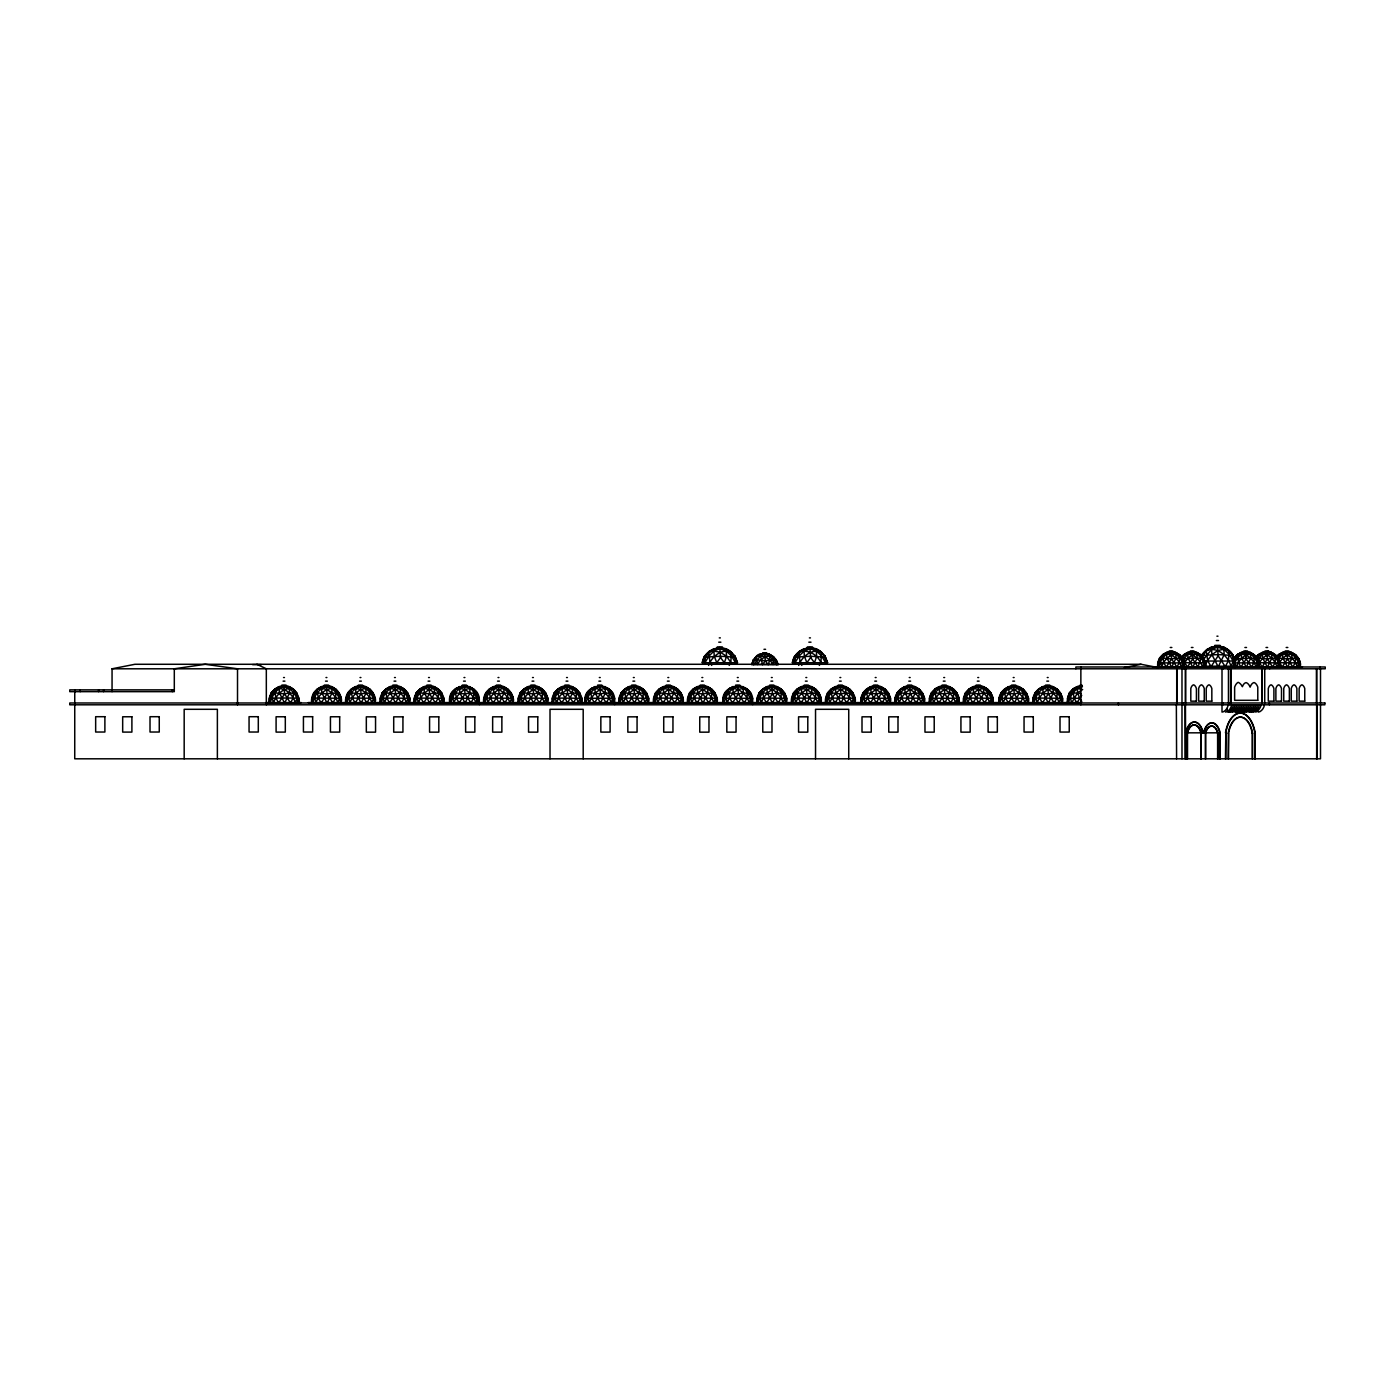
<?xml version="1.0" encoding="UTF-8"?>
<svg xmlns="http://www.w3.org/2000/svg" width="1395" height="1395" viewBox="0 0 1395 1395"><rect width="100%" height="100%" fill="white"/><g stroke="black" fill="none" stroke-linecap="round" stroke-linejoin="round"><path stroke-width="1.5" d="M295.444 702.906L297.03 698.25L293.909 692.862L289.497 688.537L284.231 686.636C276.524 688.276 271.798 695.861 270.212 703.115L269.392 698.25L274.588 689.531L283.987 685.642L292.287 688.537L296.647 692.862L298.181 703.115L298.722 698.25L293.682 689.531C284.196 685.782 276.332 694.762 273.403 702.906L269.27 702.906C267.09 690.821 282.47 680.603 292.287 688.537C296.542 690.141 303.308 704.126 295.444 702.906C292.776 694.222 284.161 685.817 274.588 689.531L271.223 692.862L270.281 696.314M311.713 702.906C309.533 690.821 324.913 680.603 334.73 688.537C338.985 690.141 345.751 704.126 337.886 702.906C335.219 694.222 326.604 685.817 317.014 689.531L313.666 692.862L311.713 702.906L315.845 702.906C318.775 694.762 326.639 685.782 336.125 689.531L341.165 698.25L340.624 703.115L339.09 692.862L334.73 688.537L326.43 685.642L317.014 689.531L311.835 698.25L312.654 703.115C314.241 695.861 318.967 688.276 326.674 686.636L331.94 688.537L336.352 692.862L339.473 698.25L337.886 702.906M345.733 702.906C343.554 690.821 358.933 680.603 368.751 688.537C373.006 690.141 379.789 704.126 371.907 702.906C369.256 694.222 360.642 685.817 351.052 689.531L347.704 692.862L345.733 702.906L349.866 702.906C352.813 694.762 360.677 685.782 370.146 689.531L375.203 698.25L374.645 703.115L373.128 692.862L368.751 688.537L360.468 685.642L351.052 689.531L345.855 698.25L346.675 703.115C348.262 695.861 353.005 688.276 360.695 686.636L365.978 688.537L370.39 692.862L373.494 698.25L371.907 702.906M380.225 702.906C378.045 690.821 393.425 680.603 403.242 688.537C407.497 690.141 414.263 704.126 406.398 702.906C403.73 694.222 395.116 685.817 385.526 689.531L382.178 692.862L380.225 702.906L384.357 702.906C387.287 694.762 395.151 685.782 404.637 689.531L409.677 698.25L409.136 703.115L407.602 692.862L403.242 688.537L394.942 685.642L385.526 689.531L380.347 698.25L381.166 703.115C382.753 695.861 387.479 688.276 395.186 686.636L400.452 688.537L404.864 692.862L407.985 698.25L406.398 702.906M440.419 702.906L442.006 698.25L438.902 692.862L434.49 688.537L429.207 686.636C421.517 688.276 416.774 695.861 415.187 703.115L414.367 698.25L419.564 689.531L428.98 685.642L437.263 688.537L441.64 692.862L443.157 703.115L443.715 698.25L438.658 689.531C429.189 685.782 421.325 694.762 418.378 702.906L414.245 702.906C412.083 690.821 427.445 680.603 437.263 688.537C441.517 690.141 448.301 704.126 440.419 702.906C437.768 694.222 429.154 685.817 419.564 689.531L416.216 692.862L415.274 696.314M479.043 702.906C482.862 681.178 446.121 680.899 449.713 702.906L453.846 702.906C456.775 694.762 464.64 685.782 474.126 689.531L479.165 698.25L478.625 703.115L475.887 702.906C473.236 694.222 464.622 685.817 455.032 689.531L451.666 692.862L449.835 698.25L450.655 703.115C452.242 695.861 456.967 688.276 464.675 686.636C475.276 681.353 483.629 724.493 477.09 692.862L472.731 688.537L464.43 685.642L455.903 688.537L449.835 698.25L479.165 698.25L478.223 698.041M483.734 702.906C481.571 690.821 496.934 680.603 506.751 688.537C511.023 690.141 517.789 704.126 509.907 702.906C507.257 694.222 498.643 685.817 489.052 689.531L485.704 692.862L483.734 702.906L487.884 702.906C490.813 694.762 498.678 685.782 508.146 689.531L513.203 698.25L512.645 703.115L511.128 692.862L506.751 688.537L498.468 685.642L489.052 689.531L483.873 698.25L484.675 703.115C486.262 695.861 491.005 688.276 498.695 686.636L503.979 688.537L508.39 692.862L511.512 698.25L509.907 702.906M518.225 702.906C516.045 690.821 531.425 680.603 541.243 688.537C545.497 690.141 552.281 704.126 544.399 702.906C541.748 694.222 533.134 685.817 523.543 689.531L520.178 692.862L518.225 702.906L522.358 702.906C525.287 694.762 533.152 685.782 542.638 689.531L547.677 698.25L547.136 703.115L545.602 692.862L541.243 688.537L532.942 685.642L523.543 689.531L518.347 698.25L519.167 703.115C520.753 695.861 525.479 688.276 533.186 686.636L538.453 688.537L542.864 692.862L545.986 698.25L544.399 702.906M552.246 702.906C550.083 690.821 565.446 680.603 575.263 688.537C579.535 690.141 586.301 704.126 578.419 702.906C575.769 694.222 567.155 685.817 557.564 689.531L554.216 692.862L552.246 702.906L556.396 702.906C559.325 694.762 567.19 685.782 576.658 689.531L581.715 698.25L581.157 703.115L579.64 692.862L575.263 688.537L566.98 685.642L557.564 689.531L552.385 698.25L553.205 703.115C554.774 695.861 559.517 688.276 567.207 686.636L572.491 688.537L576.902 692.862L580.024 698.25L578.419 702.906M614.393 702.906C618.212 681.178 581.471 680.899 585.046 702.906L589.196 702.906C592.125 694.762 599.989 685.782 609.458 689.531L614.515 698.25L613.957 703.115L611.237 702.906C608.569 694.222 599.955 685.817 590.364 689.531L587.016 692.862L585.185 698.25L586.005 703.115C587.591 695.861 592.317 688.276 600.024 686.636C610.626 681.353 618.961 724.493 612.44 692.862L608.081 688.537L599.78 685.642L591.253 688.537L585.185 698.25L614.515 698.25L613.573 698.041M619.084 702.906C616.904 690.821 632.284 680.603 642.101 688.537C646.356 690.141 653.139 704.126 645.257 702.906C642.607 694.222 633.993 685.817 624.402 689.531L621.054 692.862L619.084 702.906L623.216 702.906C626.146 694.762 634.028 685.782 643.496 689.531L648.535 698.25L647.995 703.115L646.478 692.862L642.101 688.537L633.818 685.642L624.402 689.531L619.206 698.25L620.025 703.115C621.612 695.861 626.355 688.276 634.045 686.636L639.328 688.537L643.723 692.862L646.844 698.25L645.257 702.906M653.558 702.906C651.395 690.821 666.758 680.603 676.592 688.537C680.847 690.141 687.613 704.126 679.749 702.906C677.081 694.222 668.467 685.817 658.876 689.531L655.528 692.862L653.558 702.906L657.708 702.906C660.637 694.762 668.501 685.782 677.97 689.531L683.027 698.25L682.469 703.115L680.952 692.862L676.592 688.537L668.292 685.642L658.876 689.531L653.697 698.25L654.517 703.115C656.103 695.861 660.829 688.276 668.536 686.636L673.802 688.537L678.214 692.862L681.335 698.25L679.749 702.906M687.595 702.906C685.416 690.821 700.796 680.603 710.613 688.537C714.868 690.141 721.651 704.126 713.769 702.906C711.119 694.222 702.505 685.817 692.914 689.531L689.566 692.862L687.595 702.906L691.728 702.906C694.675 694.762 702.539 685.782 712.008 689.531L717.047 698.25L716.507 703.115L714.99 692.862L710.613 688.537L702.33 685.642L692.914 689.531L687.718 698.25L688.537 703.115C690.124 695.861 694.867 688.276 702.557 686.636L707.84 688.537L712.252 692.862L715.356 698.25L713.769 702.906M752.393 702.906C756.212 681.178 719.471 680.899 723.063 702.906L727.196 702.906C730.126 694.762 737.99 685.782 747.476 689.531L752.515 698.25L751.975 703.115L749.237 702.906C746.569 694.222 737.955 685.817 728.364 689.531L725.016 692.862L723.185 698.25L724.005 703.115C725.592 695.861 730.317 688.276 738.025 686.636C748.627 681.353 756.979 724.493 750.44 692.862L746.081 688.537L737.781 685.642L729.254 688.537L723.185 698.25L752.515 698.25L751.574 698.041M757.084 702.906C754.922 690.821 770.284 680.603 780.101 688.537C784.356 690.141 791.139 704.126 783.258 702.906C780.607 694.222 771.993 685.817 762.402 689.531L759.054 692.862L757.084 702.906L761.217 702.906C764.164 694.762 772.028 685.782 781.496 689.531L786.553 698.25L785.995 703.115L784.478 692.862L780.101 688.537L771.819 685.642L762.402 689.531L757.206 698.25L758.026 703.115C759.612 695.861 764.355 688.276 772.045 686.636L777.329 688.537L781.741 692.862L784.844 698.25L783.258 702.906M791.575 702.906C789.396 690.821 804.775 680.603 814.593 688.537C818.848 690.141 825.613 704.126 817.749 702.906C815.081 694.222 806.467 685.817 796.894 689.531L793.528 692.862L791.575 702.906L795.708 702.906C798.637 694.762 806.502 685.782 815.988 689.531L821.027 698.25L820.487 703.115L818.952 692.862L814.593 688.537L806.293 685.642L796.894 689.531L791.697 698.25L792.517 703.115C794.104 695.861 798.829 688.276 806.537 686.636L811.803 688.537L816.214 692.862L819.336 698.25L817.749 702.906M825.596 702.906C823.434 690.821 838.796 680.603 848.613 688.537C852.868 690.141 859.651 704.126 851.77 702.906C849.119 694.222 840.505 685.817 830.914 689.531L827.566 692.862L825.596 702.906L829.729 702.906C832.675 694.762 840.54 685.782 850.008 689.531L855.065 698.25L854.507 703.115L852.99 692.862L848.613 688.537L840.331 685.642L830.914 689.531L825.718 698.25L826.537 703.115C828.124 695.861 832.867 688.276 840.557 686.636L845.841 688.537L850.252 692.862L853.374 698.25L851.77 702.906M860.942 702.906C858.762 690.821 874.142 680.603 883.959 688.537C888.214 690.141 894.997 704.126 887.115 702.906C884.465 694.222 875.851 685.817 866.26 689.531L862.912 692.862L860.942 702.906L865.074 702.906C868.021 694.762 875.886 685.782 885.354 689.531L890.394 698.25L889.853 703.115L888.336 692.862L883.959 688.537L875.676 685.642L866.26 689.531L861.064 698.25L861.883 703.115C863.47 695.861 868.213 688.276 875.903 686.636L881.187 688.537L885.581 692.862L888.702 698.25L887.115 702.906M894.98 702.906C892.8 690.821 908.18 680.603 917.997 688.537C922.252 690.141 929.018 704.126 921.153 702.906C918.485 694.222 909.871 685.817 900.298 689.531L896.933 692.862L894.98 702.906L899.112 702.906C902.042 694.762 909.906 685.782 919.392 689.531L924.432 698.25L923.891 703.115L922.357 692.862L917.997 688.537L909.697 685.642L900.298 689.531L895.102 698.25L895.921 703.115C897.508 695.861 902.234 688.276 909.941 686.636L915.207 688.537L919.619 692.862L922.74 698.25L921.153 702.906M955.627 702.906L957.214 698.25L954.11 692.862L949.699 688.537L944.415 686.636C936.725 688.276 931.982 695.861 930.395 703.115L929.454 702.906C927.274 690.821 942.654 680.603 952.471 688.537C956.726 690.141 963.509 704.126 955.627 702.906C952.977 694.222 944.363 685.817 934.772 689.531L931.424 692.862L929.576 698.25L930.395 703.115L933.586 702.906C936.533 694.762 944.398 685.782 953.866 689.531L958.906 698.25L958.365 703.115L956.848 692.862L952.471 688.537L944.188 685.642L935.661 688.537L929.576 698.25L958.906 698.25L956.848 692.862M963.492 702.906C961.312 690.821 976.692 680.603 986.509 688.537C990.764 690.141 997.53 704.126 989.665 702.906C986.997 694.222 978.383 685.817 968.81 689.531L965.445 692.862L963.492 702.906L967.624 702.906C970.554 694.762 978.418 685.782 987.904 689.531L992.944 698.25L992.403 703.115L990.868 692.862L986.509 688.537L978.209 685.642L968.81 689.531L963.614 698.25L964.433 703.115C966.02 695.861 970.746 688.276 978.453 686.636L983.719 688.537L988.131 692.862L991.252 698.25L989.665 702.906M998.942 702.906C996.78 690.821 1012.142 680.603 1021.96 688.537C1026.214 690.141 1032.997 704.126 1025.116 702.906C1022.465 694.222 1013.851 685.817 1004.26 689.531L1000.912 692.862L998.942 702.906L1003.075 702.906C1006.022 694.762 1013.886 685.782 1023.355 689.531L1028.411 698.25L1027.853 703.115L1026.336 692.862L1021.96 688.537L1013.677 685.642L1004.26 689.531L999.064 698.25L999.884 703.115C1001.471 695.861 1006.213 688.276 1013.903 686.636L1019.187 688.537L1023.599 692.862L1026.703 698.25L1025.116 702.906M1032.98 702.906C1030.8 690.821 1046.18 680.603 1055.998 688.537C1060.252 690.141 1067.035 704.126 1059.154 702.906C1056.503 694.222 1047.889 685.817 1038.299 689.531L1034.933 692.862L1032.98 702.906L1037.113 702.906C1040.042 694.762 1047.907 685.782 1057.393 689.531L1062.432 698.25L1061.891 703.115L1060.357 692.862L1055.998 688.537L1047.697 685.642L1038.299 689.531L1033.102 698.25L1033.922 703.115C1035.508 695.861 1040.234 688.276 1047.941 686.636L1053.208 688.537L1057.619 692.862L1060.741 698.25L1059.154 702.906M1080.846 703.045L1076.87 702.906L1074.063 698.041L1072.772 689.531L1077.149 686.636L1082.415 686.636C1074.725 688.276 1069.982 695.861 1068.396 703.115L1067.454 702.906C1066.251 694.152 1073.4 685.887 1082.189 685.642L1073.662 688.537L1069.424 692.862L1067.576 698.25L1068.396 703.115L1071.587 702.906L1077.585 692.862L1082.625 689.531L1077.306 688.537L1072.772 689.531L1067.576 698.25L1079.66 698.25L1081.77 701.493M1157.798 667.089C1155.845 656.208 1169.673 647.018 1178.513 654.168C1182.35 655.598 1188.435 668.188 1181.356 667.089C1178.967 659.277 1171.207 651.709 1162.576 655.04L1159.559 658.039L1157.798 667.089L1161.512 667.089C1164.162 659.748 1171.242 651.674 1179.769 655.04L1184.303 662.887L1183.814 667.263L1182.437 658.039L1178.513 654.168L1173.718 652.459M1183.448 662.695L1182.437 658.039L1180.711 658.039L1183.71 655.04C1192.341 651.709 1200.084 659.277 1202.473 667.089C1209.57 668.188 1203.466 655.598 1199.63 654.168C1193.684 649.39 1184.721 651.988 1180.693 658.039L1184.303 662.887L1157.902 662.887L1158.635 667.263C1160.065 660.742 1164.337 653.924 1171.259 652.459L1176.002 654.168L1179.978 658.039L1182.786 662.887L1181.356 667.089M1203.885 654.569L1202.124 654.569L1211.401 647.106L1223.677 647.106L1229.065 650.576L1228.437 660.777L1225.246 666.618L1218.149 655.807L1217.451 645.902L1227.408 649.39L1232.639 654.569C1235.97 684.387 1237.94 655.423 1229.065 650.576C1221.131 643.095 1207.93 645.641 1202.124 654.569L1202.438 655.807C1212.394 654.307 1222.996 654.325 1232.901 655.807L1235.133 661.038L1234.47 666.88L1154.764 666.758M1238.028 654.168L1238.394 662.695L1240.922 667.089L1251.559 667.089L1246.241 658.981L1245.718 651.552L1238.028 654.168L1235.534 658.039L1234.226 658.039L1237.243 655.04C1245.874 651.709 1253.617 659.277 1256.006 667.089C1263.103 668.188 1257 655.598 1253.163 654.168C1247.217 649.39 1238.254 651.988 1234.226 658.039L1233.721 665.816M1276.669 657.673L1278.517 655.04C1287.149 651.709 1294.909 659.277 1297.298 667.089C1304.395 668.188 1298.292 655.598 1294.455 654.168C1288.509 649.39 1279.546 651.988 1275.501 658.039L1279.32 654.168L1283.975 652.459M269.27 702.906L269.81 698.041L293.159 698.041L298.722 698.25L297.78 698.041L298.6 702.906M414.245 702.906L414.803 698.041L443.715 698.25L442.756 698.041M929.454 702.906L929.82 699.662M1067.454 702.906L1067.82 699.662M729.201 665.398L730.806 662.468L731.433 652.267C721.756 642.851 704.022 649.495 702.278 662.73L737.484 662.73L734.991 656.26L726.045 648.797L713.752 648.797L704.492 656.26L702.278 662.73L709.567 651.081L719.803 647.594L729.759 651.081L734.991 656.26L736.351 662.468L737.484 662.73L734.991 656.26L732.689 656.26M819.318 665.398L820.923 662.468L821.533 652.267C811.873 642.851 794.121 649.495 792.395 662.73L827.601 662.73L825.108 656.26L816.145 648.797L803.869 648.797L794.609 656.26L792.395 662.73L799.684 651.081L809.92 647.594L819.876 651.081L825.108 656.26L826.014 660.393M475.887 702.906L477.474 698.25L477.09 692.862M611.237 702.906L612.823 698.25L612.44 692.862M749.237 702.906L750.824 698.25L750.44 692.862M1202.473 667.089L1203.902 662.887L1203.571 658.039L1199.63 654.168L1194.852 652.459M1256.006 667.089L1257.436 662.887L1257.104 658.039L1253.163 654.168L1248.385 652.459M1263.818 652.459L1258.36 655.04L1259.528 662.695L1262.056 667.089L1272.676 667.089L1267.357 658.981L1266.834 651.552C1273.914 650.157 1286.12 665.711 1277.14 667.089L1278.57 662.887L1278.221 658.039C1273.164 649.843 1260.452 649.721 1255.343 658.039L1253.163 654.168M1297.298 667.089L1298.728 662.887L1298.379 658.039L1294.455 654.168L1289.678 652.459M769.447 654.255L769.848 659.835L768.192 664.683L765.297 660.777L764.774 653.348L772.237 655.964L776.161 659.835L778.026 664.683L773.493 656.836L769.447 654.255L760.24 654.255L756.299 656.836L751.626 664.683L778.026 664.683C776.562 656.888 767.843 651.256 760.24 654.255C754.294 653.592 749.446 671.989 753.283 659.835L757.101 655.964L761.757 654.255M1168.034 652.459L1163.378 654.168L1157.902 662.887L1160.012 659.591M708.573 665.398C711.973 656.452 721.529 648.274 731.433 652.267L735.252 657.498L735.461 662.73L731.712 656.26L726.429 651.081L720.099 648.797L708.52 652.267L710.055 662.468L711.746 665.398M798.69 665.398C802.073 656.452 811.646 648.274 821.533 652.267L825.369 657.498L827.601 662.73L826.468 662.468M1183.378 665.624C1185.942 658.684 1193.109 651.918 1200.886 655.04L1205.437 662.887L1204.931 667.263C1203.955 660.567 1199.334 653.836 1192.394 652.459L1187.773 654.168L1181.984 661.265M1204.739 666.618C1208.262 656.853 1217.696 646.077 1229.065 650.576L1232.901 655.807M1236.179 667.089C1238.812 659.748 1245.892 651.674 1254.419 655.04L1258.97 662.887L1258.464 667.263C1257.488 660.567 1252.867 653.836 1245.927 652.459L1241.306 654.168L1237.452 658.039L1234.558 662.887L1236.179 667.089L1233.302 667.263M1257.296 667.089C1259.947 659.748 1267.026 651.674 1275.553 655.04L1280.087 662.887L1279.599 667.263C1278.605 660.567 1274.001 653.836 1267.044 652.459L1258.36 655.04L1255.343 658.039L1257.104 658.039L1258.848 667.089M290.474 702.906L293.159 698.041L293.682 689.531L289.183 686.636L278.948 686.636L274.588 689.531L275.861 698.041L278.686 702.906L290.474 702.906L284.58 693.89L283.987 685.642M332.917 702.906L335.602 698.041L336.125 689.531L331.626 686.636L321.391 686.636L317.014 689.531L318.304 698.041L321.129 702.906L332.917 702.906L327.023 693.89L326.43 685.642M366.955 702.906L369.623 698.041L370.146 689.531L365.664 686.636L355.411 686.636L351.052 689.531L352.342 698.041L355.15 702.906L366.955 702.906L361.043 693.89L360.468 685.642M401.429 702.906L404.114 698.041L404.637 689.531L400.138 686.636L389.902 686.636L385.526 689.531L386.816 698.041L389.641 702.906L401.429 702.906L395.535 693.89L394.942 685.642M435.467 702.906L438.135 698.041L438.658 689.531L434.176 686.636L423.923 686.636L419.564 689.531L420.854 698.041L423.661 702.906L435.467 702.906L429.555 693.89L428.98 685.642M470.935 702.906L473.603 698.041L474.126 689.531L469.627 686.636L459.391 686.636L455.032 689.531L456.322 698.041L459.129 702.906L470.935 702.906L465.023 693.89L464.43 685.642M504.955 702.906L507.623 698.041L508.146 689.531L503.665 686.636L493.429 686.636L489.052 689.531L490.342 698.041L493.15 702.906L504.955 702.906L499.044 693.89L498.468 685.642M539.447 702.906L542.114 698.041L542.638 689.531L538.139 686.636L527.903 686.636L523.543 689.531L524.834 698.041L527.641 702.906L539.447 702.906L533.535 693.89L532.942 685.642M573.467 702.906L576.135 698.041L576.658 689.531L572.177 686.636L561.941 686.636L557.564 689.531L558.854 698.041L561.662 702.906L573.467 702.906L567.556 693.89L566.98 685.642M606.267 702.906L608.935 698.041L609.458 689.531L604.977 686.636L594.741 686.636L590.364 689.531L591.654 698.041L594.462 702.906L606.267 702.906L600.356 693.89L599.78 685.642M640.305 702.906L642.973 698.041L643.496 689.531L638.997 686.636L628.761 686.636L624.402 689.531L625.692 698.041L628.5 702.906L640.305 702.906L634.394 693.89L633.818 685.642M674.779 702.906L677.464 698.041L677.97 689.531L673.489 686.636L663.253 686.636L658.876 689.531L660.166 698.041L662.991 702.906L674.779 702.906L668.885 693.89L668.292 685.642M708.817 702.906L711.485 698.041L712.008 689.531L707.509 686.636L697.273 686.636L692.914 689.531L694.204 698.041L697.012 702.906L708.817 702.906L702.906 693.89L702.33 685.642M744.267 702.906L746.953 698.041L747.476 689.531L742.977 686.636L732.741 686.636L728.364 689.531L729.655 698.041L732.48 702.906L744.267 702.906L738.373 693.89L737.781 685.642M778.305 702.906L780.973 698.041L781.496 689.531L777.015 686.636L766.762 686.636L762.402 689.531L763.693 698.041L766.5 702.906L778.305 702.906L772.394 693.89L771.819 685.642M812.779 702.906L815.465 698.041L815.988 689.531L811.489 686.636L801.253 686.636L796.894 689.531L798.167 698.041L800.992 702.906L812.779 702.906L806.885 693.89L806.293 685.642M846.817 702.906L849.485 698.041L850.008 689.531L845.527 686.636L835.291 686.636L830.914 689.531L832.205 698.041L835.012 702.906L846.817 702.906L840.906 693.89L840.331 685.642M882.163 702.906L884.831 698.041L885.354 689.531L880.855 686.636L870.619 686.636L866.26 689.531L867.55 698.041L870.358 702.906L882.163 702.906L876.252 693.89L875.676 685.642M916.201 702.906L918.869 698.041L919.392 689.531L914.893 686.636L904.657 686.636L900.298 689.531L901.571 698.041L904.396 702.906L916.201 702.906L910.29 693.89L909.697 685.642M950.675 702.906L953.343 698.041L953.866 689.531L949.367 686.636L939.131 686.636L934.772 689.531L936.062 698.041L938.87 702.906L950.675 702.906L944.764 693.89L944.188 685.642M984.713 702.906L987.381 698.041L987.904 689.531L983.405 686.636L973.169 686.636L968.81 689.531L970.1 698.041L972.908 702.906L984.713 702.906L978.802 693.89L978.209 685.642M1020.163 702.906L1022.831 698.041L1023.355 689.531L1018.873 686.636L1008.62 686.636L1004.26 689.531L1005.551 698.041L1008.358 702.906L1020.163 702.906L1014.252 693.89L1013.677 685.642M1054.201 702.906L1056.869 698.041L1057.393 689.531L1052.894 686.636L1042.658 686.636L1038.299 689.531L1039.589 698.041L1042.396 702.906L1054.201 702.906L1048.29 693.89L1047.697 685.642M1176.892 667.089L1179.298 662.695L1179.769 655.04L1175.723 652.459L1166.516 652.459L1162.576 655.04L1163.744 662.695L1166.272 667.089L1176.892 667.089L1171.573 658.981L1171.05 651.552M1189.15 652.459L1183.71 655.04L1184.861 662.695L1187.389 667.089L1198.009 667.089L1201.095 658.039L1200.886 655.04L1196.84 652.459L1187.633 652.459L1183.71 655.04L1180.92 658.981L1197.241 658.039L1203.763 658.981M1251.559 667.089L1253.948 662.695L1254.419 655.04L1250.373 652.459L1241.166 652.459L1237.243 655.04L1234.453 658.981L1250.774 658.039L1257.296 658.981M1272.676 667.089L1275.082 662.695L1275.553 655.04L1271.508 652.459L1262.301 652.459L1256.511 657.673M1292.834 667.089L1295.24 662.695L1295.711 655.04L1291.665 652.459L1282.458 652.459L1278.517 655.04L1279.686 662.695L1282.214 667.089L1292.834 667.089L1287.515 658.981L1286.992 651.552M270.769 696.314L275.46 688.537M415.762 696.314L420.453 688.537M450.254 698.041L455.903 688.537M702.801 662.468L705.382 657.812M723.604 698.041L729.254 688.537M792.901 662.468L794.627 659.364M929.994 698.041L935.661 688.537M1068.012 698.041L1073.662 688.537M278.686 702.906L284.58 693.89L289.619 692.862L296.856 693.89M321.129 702.906L327.023 693.89L332.062 692.862L339.299 693.89M355.15 702.906L361.043 693.89L366.1 692.862L373.337 693.89M389.641 702.906L395.535 693.89L400.574 692.862L407.811 693.89M423.661 702.906L429.555 693.89L434.612 692.862L441.849 693.89M459.129 702.906L465.023 693.89L470.063 692.862L477.317 693.89M493.15 702.906L499.044 693.89L504.101 692.862L511.337 693.89M527.641 702.906L533.535 693.89L538.575 692.862L545.829 693.89M561.662 702.906L567.556 693.89L572.613 692.862L579.849 693.89M594.462 702.906L600.356 693.89L605.413 692.862L612.649 693.89M628.5 702.906L634.394 693.89L639.451 692.862L646.687 693.89M662.991 702.906L668.885 693.89L673.924 692.862L681.161 693.89M697.012 702.906L702.906 693.89L707.962 692.862L715.199 693.89M732.48 702.906L738.373 693.89L743.413 692.862L750.649 693.89M766.5 702.906L772.394 693.89L777.451 692.862L784.688 693.89M800.992 702.906L806.885 693.89L811.925 692.862L819.161 693.89M835.012 702.906L840.906 693.89L845.963 692.862L853.199 693.89M870.358 702.906L876.252 693.89L881.309 692.862L888.545 693.89M904.396 702.906L910.29 693.89L915.329 692.862L922.566 693.89M938.87 702.906L944.764 693.89L949.821 692.862L957.057 693.89M972.908 702.906L978.802 693.89L983.841 692.862L991.078 693.89M1008.358 702.906L1014.252 693.89L1019.309 692.862L1026.546 693.89M1042.396 702.906L1048.29 693.89L1053.33 692.862L1060.584 693.89M1076.87 702.906L1081.735 695.338M1166.272 667.089L1171.573 658.981L1176.107 658.039L1182.629 658.981M1187.389 667.089L1192.708 658.981L1192.167 651.552M1203.554 659.417L1211.592 649.39L1217.73 647.106L1224.06 649.39L1229.361 654.569L1233.093 661.038L1231.192 666.618C1228.001 656.208 1217.661 646.112 1206.152 650.576L1202.438 655.807M1240.922 667.089L1246.241 658.981M1256.651 661.265L1262.44 654.168L1262.301 652.459M1262.056 667.089L1267.357 658.981L1271.909 658.039L1278.413 658.981M1282.214 667.089L1287.515 658.981L1295.92 658.039L1298.588 658.981L1300.245 662.887L1299.756 667.263C1298.78 660.567 1294.159 653.836 1287.201 652.459L1282.598 654.168L1278.744 658.039L1287.515 658.981M317.903 688.537L315.13 692.862L313.666 692.862L315.845 702.906M350.093 691.414L351.941 688.537M386.415 688.537L383.642 692.862L382.178 692.862L384.357 702.906M488.093 691.414L489.941 688.537M524.415 688.537L521.643 692.862L520.178 692.862L522.358 702.906M556.605 691.414L558.453 688.537M591.253 688.537L588.481 692.862L587.016 692.862L589.196 702.906M623.443 691.414L625.291 688.537M659.765 688.537L656.993 692.862L655.528 692.862L657.708 702.906M707.352 654.534L709.567 651.081M691.955 691.414L693.803 688.537M755.427 658.545L757.101 655.964M761.443 691.414L763.292 688.537M825.108 656.26L825.561 662.73L821.829 656.26L816.528 651.081L810.199 648.797L804.061 651.081L798.917 656.26L795.063 662.73L794.609 656.26L796.353 656.26L799.684 651.081M797.766 688.537L794.993 692.862L793.528 692.862L795.708 702.906M829.955 691.414L831.804 688.537M867.149 688.537L861.064 698.25L890.394 698.25L889.452 698.041L890.272 702.906M901.17 688.537L898.397 692.862L896.933 692.862L899.112 702.906M966.909 692.862L969.682 688.537M1005.15 688.537L999.064 698.25L1028.411 698.25L1027.452 698.041L1028.272 702.906M1039.17 688.537L1036.398 692.862L1034.933 692.862L1037.113 702.906M1160.884 658.039L1163.378 654.168L1165.418 655.04M1182.001 658.039L1184.494 654.168L1186.552 655.04M1205.001 652.843L1207.216 649.39L1213.423 647.106M1256.668 658.039L1259.162 654.168M1276.826 658.039L1279.32 654.168L1281.36 655.04M719.803 647.594L720.517 657.498L716.768 662.73L714.275 656.26L713.752 648.797M754.608 659.835L753.283 659.835L753.631 664.683L760.38 655.964L765.175 656.836L769.848 659.835L773.022 664.508L773.493 656.836C767.093 654.238 760.188 658.667 757.468 664.508L756.299 656.836L764.983 654.255L769.726 655.964L776.509 664.683L776.352 660.777L773.702 659.835L765.297 660.777L762.49 664.683L760.24 654.255M809.92 647.594L810.617 657.498L806.885 662.73L804.392 656.26L803.869 648.797M1218.149 655.807L1211.069 666.618L1207.704 660.777L1206.152 650.576L1207.216 649.39M276.053 690.63L271.223 692.862L273.403 702.906M421.046 690.63L416.216 692.862L418.378 702.906M796.353 656.26L799.387 654.255M867.742 690.63L862.912 692.862L865.074 702.906M1005.743 690.63L1000.912 692.862L1003.075 702.906M1074.255 690.63L1069.424 692.862L1071.587 702.906M346.291 698.041L375.203 698.25L374.244 698.041M484.292 698.041L513.203 698.25L511.128 692.862L509.21 692.862L506.751 688.537M552.804 698.041L581.715 698.25L580.773 698.041M619.624 698.041L648.535 698.25L647.594 698.041M688.136 698.041L717.047 698.25L716.106 698.041M757.642 698.041L786.553 698.25L784.478 692.862L782.56 692.862L780.101 688.537M792.116 698.041L821.027 698.25L818.952 692.862M826.154 698.041L855.065 698.25L854.106 698.041M1197.172 655.04L1199.63 654.168L1201.112 656.749M1291.979 655.04L1294.455 654.168L1295.92 656.749M271.484 693.89L274.815 692.862L284.58 693.89M313.927 693.89L317.258 692.862L327.023 693.89M349.866 702.906L347.948 693.89L351.296 692.862L361.043 693.89M382.439 693.89L385.77 692.862L395.535 693.89M416.46 693.89L419.808 692.862L429.555 693.89M453.846 702.906L451.928 693.89L455.258 692.862L465.023 693.89M487.884 702.906L485.948 693.89L489.296 692.862L499.044 693.89M520.44 693.89L523.77 692.862L533.535 693.89M556.396 702.906L554.478 693.89L557.808 692.862L567.556 693.89M587.278 693.89L590.608 692.862L600.356 693.89M730.806 662.468L726.568 656.26L720.343 652.267L713.944 651.081L708.799 656.26L704.946 662.73L704.789 657.498C714.746 655.999 725.365 656.016 735.252 657.498M623.216 702.906L621.298 693.89L624.629 692.862L634.394 693.89M753.509 660.777L756.508 659.835L765.297 660.777M655.789 693.89L659.12 692.862L668.885 693.89M794.906 657.498C804.863 655.999 815.482 656.016 825.369 657.498M691.728 702.906L689.81 693.89L693.141 692.862L702.906 693.89M727.196 702.906L725.278 693.89L728.608 692.862L738.373 693.89M761.217 702.906L759.298 693.89L762.646 692.862L772.394 693.89M793.79 693.89L797.12 692.862L806.885 693.89M829.729 702.906L827.81 693.89L831.158 692.862L840.906 693.89M863.156 693.89L866.487 692.862L876.252 693.89M897.194 693.89L900.525 692.862L910.29 693.89M933.586 702.906L931.668 693.89L934.999 692.862L944.764 693.89M967.624 702.906L965.706 693.89L969.037 692.862L978.802 693.89M1001.157 693.89L1004.505 692.862L1014.252 693.89M1035.195 693.89L1038.525 692.862L1048.29 693.89M1161.512 667.089L1159.786 658.981L1162.785 658.039L1171.573 658.981M1069.669 693.89L1073.017 692.862L1081.038 693.542M1255.57 658.981L1258.569 658.039L1267.357 658.981M112.053 691.658L112.053 668.798L134.914 664.282L1141.04 664.282L1158.024 667.56M1124.405 667.56L1141.04 664.282M252.6 664.648L261.249 664.648M1202.595 661.038L1235.133 661.038L1234 660.777L1234.976 666.618M1234.558 662.887L1258.97 662.887L1256.285 659.591M1216.928 636.19L1217.975 636.19M719.279 637.881L720.343 637.881M809.396 637.881L810.443 637.881M1216.37 640.514L1218.532 640.514M718.739 642.188L720.884 642.188M808.838 642.188L811.001 642.188M1214.818 645.362L1220.084 645.362M1214.818 645.902L1220.084 645.902M717.169 647.053L722.453 647.053M807.286 647.053L812.553 647.053M717.169 647.594L722.453 647.594M807.286 647.594L812.553 647.594M1170.248 647.489L1171.852 647.489M1191.365 647.489L1192.987 647.489M1244.898 647.489L1246.52 647.489M1266.032 647.489L1267.637 647.489M1286.19 647.489L1287.812 647.489M763.972 649.303L765.576 649.303M1169.062 651.134L1173.021 651.134M1190.197 651.134L1194.155 651.134M1243.73 651.134L1247.688 651.134M1264.864 651.134L1268.822 651.134M1285.022 651.134L1288.98 651.134M1169.062 651.552L1173.021 651.552M1190.197 651.552L1194.155 651.552M1243.73 651.552L1247.688 651.552M1264.864 651.552L1268.822 651.552M1285.022 651.552L1288.98 651.552M762.803 652.947L766.762 652.947M762.803 653.348L766.762 653.348M706.254 656.26L704.492 656.26L704.789 657.498M774.434 659.835L776.352 660.777M1204.984 666.2L1238.08 666.2M1236.354 666.758L1302.459 666.758M112.053 668.798L1325.25 668.798L1325.25 666.984L1075.876 666.984L1075.876 668.798M283.551 677.534L284.44 677.534M325.994 677.534L326.883 677.534M360.032 677.534L360.904 677.534M394.506 677.534L395.395 677.534M428.544 677.534L429.416 677.534M463.994 677.534L464.884 677.534M498.032 677.534L498.904 677.534M532.506 677.534L533.396 677.534M566.544 677.534L567.416 677.534M599.344 677.534L600.216 677.534M633.365 677.534L634.254 677.534M667.856 677.534L668.728 677.534M701.877 677.534L702.766 677.534M737.345 677.534L738.234 677.534M771.383 677.534L772.255 677.534M805.857 677.534L806.746 677.534M839.895 677.534L840.766 677.534M875.223 677.534L876.112 677.534M909.261 677.534L910.15 677.534M943.735 677.534L944.624 677.534M977.773 677.534L978.662 677.534M1013.241 677.534L1014.113 677.534M1047.261 677.534L1048.151 677.534M283.098 681.144L284.894 681.144M325.541 681.144L327.337 681.144M359.561 681.144L361.357 681.144M394.053 681.144L395.849 681.144M428.073 681.144L429.869 681.144M463.541 681.144L465.337 681.144M497.562 681.144L499.375 681.144M532.053 681.144L533.849 681.144M566.074 681.144L567.887 681.144M598.891 681.144L600.687 681.144M632.911 681.144L634.708 681.144M667.403 681.144L669.199 681.144M701.423 681.144L703.219 681.144M736.891 681.144L738.687 681.144M770.912 681.144L772.708 681.144M805.403 681.144L807.199 681.144M839.424 681.144L841.22 681.144M874.77 681.144L876.566 681.144M908.808 681.144L910.604 681.144M943.282 681.144L945.078 681.144M977.32 681.144L979.116 681.144M1012.77 681.144L1014.566 681.144M1046.808 681.144L1048.604 681.144M281.79 685.189L286.184 685.189M324.233 685.189L328.627 685.189M358.271 685.189L362.665 685.189M392.745 685.189L397.139 685.189M426.783 685.189L431.177 685.189M462.233 685.189L466.627 685.189M496.271 685.189L500.666 685.189M530.745 685.189L535.139 685.189M564.783 685.189L569.177 685.189M597.583 685.189L601.977 685.189M631.621 685.189L636.015 685.189M666.095 685.189L670.489 685.189M700.133 685.189L704.527 685.189M735.583 685.189L739.978 685.189M769.621 685.189L774.016 685.189M804.095 685.189L808.49 685.189M838.133 685.189L842.528 685.189M873.479 685.189L877.873 685.189M907.5 685.189L911.894 685.189M941.991 685.189L946.385 685.189M976.012 685.189L980.406 685.189M1011.48 685.189L1015.874 685.189M1045.5 685.189L1049.912 685.189M1079.992 685.189L1081.945 685.189M281.79 685.642L286.184 685.642M324.233 685.642L328.627 685.642M358.271 685.642L362.665 685.642M392.745 685.642L397.139 685.642M426.783 685.642L431.177 685.642M462.233 685.642L466.627 685.642M496.271 685.642L500.666 685.642M530.745 685.642L535.139 685.642M564.783 685.642L569.177 685.642M597.583 685.642L601.977 685.642M631.621 685.642L636.015 685.642M666.095 685.642L670.489 685.642M700.133 685.642L704.527 685.642M735.583 685.642L739.978 685.642M769.621 685.642L774.016 685.642M804.095 685.642L808.49 685.642M838.133 685.642L842.528 685.642M873.479 685.642L877.873 685.642M907.5 685.642L911.894 685.642M941.991 685.642L946.385 685.642M976.012 685.642L980.406 685.642M1011.48 685.642L1015.874 685.642M1045.5 685.642L1049.912 685.642M1079.992 685.642L1081.945 685.642M174.305 689.862L69.767 689.862L69.767 691.658L174.305 691.658L174.305 668.798L205.222 664.282L237.516 668.798L237.516 704.806M294.729 692.862L296.647 692.862L297.397 696.314M439.721 692.862L441.64 692.862L442.389 696.314M453.131 692.862L451.666 692.862L451.928 693.89M726.481 692.862L725.016 692.862L725.278 693.89M932.889 692.862L931.424 692.862L931.668 693.89M265.887 702.557L301.18 702.557M308.33 702.557L1081.456 702.557M1220.172 758.81L1220.172 732.828L1185.645 732.828A16.583 9.155 -90 0 1 1194.225 722.052A16.583 9.155 -90 0 1 1202.786 732.828M1225.455 758.81L1225.821 732.828A27.778 15.328 -90 0 1 1240.504 713.072A27.778 15.328 -90 0 1 1255.186 732.828L1255.186 758.81M1225.455 732.828A27.778 15.328 -90 0 1 1240.138 713.072A27.778 15.328 -90 0 1 1254.82 732.828L1255.186 732.828M1228.175 758.81L1228.559 733.351A22.773 12.572 -90 0 1 1240.591 717.152A22.773 12.572 -90 0 1 1252.623 733.351L1252.623 758.81M1228.175 733.351A22.773 12.572 -90 0 1 1240.207 717.152A22.773 12.572 -90 0 1 1252.239 733.351L1252.623 733.351M1259.528 662.695L1280.087 662.887L1278.221 658.039L1276.495 658.039L1274.298 654.168M1184.861 662.695L1205.437 662.887L1202.752 659.591M1298.379 658.039L1300.245 662.887L1279.686 662.695C1282.406 656.853 1289.311 652.442 1295.711 655.04L1298.588 658.981M256.907 664.282L266.323 668.798L266.323 704.806M1258.273 712.095C1260.993 712.113 1264.445 707.753 1264.341 704.806M1253.094 712.095C1255.796 712.113 1259.266 707.753 1259.162 704.806M1251.367 712.095C1254.07 712.113 1257.54 707.753 1257.436 704.806M1249.641 712.095C1252.344 712.113 1255.814 707.753 1255.709 704.806M1246.171 712.095C1248.891 712.113 1252.361 707.753 1252.257 704.806M1244.445 712.095C1247.165 712.113 1250.635 707.753 1250.53 704.806M1242.718 712.095C1245.439 712.113 1248.909 707.753 1248.804 704.806M1239.266 712.095C1241.986 712.113 1245.456 707.753 1245.351 704.806M1237.539 712.095C1240.26 712.113 1243.73 707.753 1243.625 704.806M1235.813 712.095C1238.533 712.113 1242.003 707.753 1241.899 704.806M1232.36 712.095C1235.081 712.113 1238.551 707.753 1238.446 704.806M1230.634 712.095C1233.354 712.113 1236.807 707.753 1236.72 704.806M1228.908 712.095C1231.628 712.113 1235.081 707.753 1234.994 704.806M1225.455 712.095C1228.175 712.113 1231.628 707.753 1231.541 704.806M1192.708 658.981L1198.009 667.089M810.617 657.498L814.471 662.73L816.668 656.26L816.145 648.797M720.517 657.498L724.354 662.73L726.568 656.26L726.045 648.797M820.923 662.468C817.156 654.272 807.391 648.867 798.62 652.267L800.172 662.468L801.863 665.398M1260.888 704.806C1261.481 707.3 1254.82 716.106 1254.82 709.654M1253.983 704.806C1254.576 707.3 1247.915 716.106 1247.897 709.654M1247.078 704.806C1247.653 707.3 1241.009 716.106 1240.992 709.654M1240.172 704.806C1240.748 707.3 1234.104 716.106 1234.087 709.654M1233.267 704.806C1233.843 707.631 1226.17 717.152 1227.181 708.451M1228.071 704.806C1228.175 707.753 1224.723 712.113 1222.003 712.095L1222.003 666.984M1227.408 649.39L1229.361 652.843M1178.513 654.168L1179.978 656.749M1055.998 688.537L1057.619 691.414M986.509 688.537L988.95 692.862L990.868 692.862L992.944 698.25L964.032 698.041L964.799 701.284M952.471 688.537L954.11 691.414M917.997 688.537L920.438 692.862L922.357 692.862L924.432 698.25L895.52 698.041L896.287 701.284M883.959 688.537L885.598 691.414M848.613 688.537L851.072 692.862L852.99 692.862L853.74 696.314M814.593 688.537L816.214 691.414M746.081 688.537L747.703 691.414M710.613 688.537L713.054 692.862L714.99 692.862L715.74 696.314M676.592 688.537L678.214 691.414M642.101 688.537L644.542 692.862L646.478 692.862L647.228 696.314M608.081 688.537L609.702 691.414M575.263 688.537L577.722 692.862L579.64 692.862L580.39 696.314M541.243 688.537L542.864 691.414M472.731 688.537L474.352 691.414M403.242 688.537L405.683 692.862L407.602 692.862L409.677 698.25L380.765 698.041L381.533 701.284M368.751 688.537L371.209 692.862L373.128 692.862L373.877 696.314M334.73 688.537L336.352 691.414M1277.14 667.089C1274.786 660.62 1269.938 654.203 1262.44 654.168L1262.684 658.039L1267.41 667.263L1271.909 658.039L1271.508 652.459M1079.66 698.25L1077.585 692.862L1077.149 686.636M1159.559 658.039L1159.786 658.981M965.445 692.862L965.706 693.89M827.566 692.862L827.81 693.89M759.054 692.862L759.298 693.89M689.566 692.862L689.81 693.89M621.054 692.862L621.298 693.89M554.216 692.862L554.478 693.89M485.704 692.862L485.948 693.89M347.704 692.862L347.948 693.89M1034.288 701.284L1033.521 698.041L1062.432 698.25L1060.357 692.862M654.883 701.284L654.115 698.041L683.027 698.25L680.952 692.862M519.533 701.284L518.766 698.041L547.677 698.25L545.602 692.862M313.021 701.284L312.253 698.041L341.165 698.25L339.09 692.862M1232.639 654.569L1233.546 658.719M1203.571 658.039L1205.315 667.089M1026.336 692.862L1027.086 696.314M888.336 692.862L889.086 696.314M1299.408 662.695L1300.14 667.089M1291.665 652.459L1292.066 658.039L1287.568 667.263L1282.842 658.039L1282.458 652.459M1250.373 652.459L1250.774 658.039L1246.293 667.263L1241.567 658.039L1241.166 652.459M1223.677 647.106L1224.2 654.569L1218.219 666.88L1211.924 654.569L1211.401 647.106M1196.84 652.459L1197.241 658.039L1192.76 667.263L1188.034 658.039L1187.633 652.459M1183.692 664.159L1184.198 667.089M1175.723 652.459L1176.107 658.039L1171.626 667.263L1166.9 658.039L1166.516 652.459M1052.894 686.636L1053.33 692.862L1048.342 703.115L1043.094 692.862L1042.658 686.636M1018.873 686.636L1019.309 692.862L1014.322 703.115L1009.073 692.862L1008.62 686.636M983.405 686.636L983.841 692.862L978.854 703.115L973.605 692.862L973.169 686.636M957.964 698.041L958.784 702.906M949.367 686.636L949.821 692.862L944.833 703.115L939.585 692.862L939.131 686.636M914.893 686.636L915.329 692.862L910.342 703.115L905.093 692.862L904.657 686.636M880.855 686.636L881.309 692.862L876.322 703.115L871.055 692.862L870.619 686.636M854.385 699.662L854.926 702.906M845.527 686.636L845.963 692.862L840.976 703.115L835.727 692.862L835.291 686.636M820.347 699.662L820.905 702.906M811.489 686.636L811.925 692.862L806.938 703.115L801.689 692.862L801.253 686.636M777.015 686.636L777.451 692.862L772.464 703.115L767.215 692.862L766.762 686.636M742.977 686.636L743.413 692.862L738.426 703.115L733.177 692.862L732.741 686.636M716.385 699.662L716.925 702.906M707.509 686.636L707.962 692.862L702.975 703.115L697.709 692.862L697.273 686.636M673.489 686.636L673.924 692.862L668.937 703.115L663.689 692.862L663.253 686.636M647.873 699.662L648.413 702.906M638.997 686.636L639.451 692.862L634.446 703.115L629.197 692.862L628.761 686.636M604.977 686.636L605.413 692.862L600.425 703.115L595.177 692.862L594.741 686.636M581.035 699.662L581.575 702.906M572.177 686.636L572.613 692.862L567.625 703.115L562.377 692.862L561.941 686.636M538.139 686.636L538.575 692.862L533.587 703.115L528.339 692.862L527.903 686.636M503.665 686.636L504.101 692.862L499.114 703.115L493.865 692.862L493.429 686.636M469.627 686.636L470.063 692.862L465.076 703.115L459.827 692.862L459.391 686.636M443.035 699.662L443.575 702.906M434.176 686.636L434.612 692.862L429.625 703.115L424.376 692.862L423.923 686.636M400.138 686.636L400.574 692.862L395.587 703.115L390.338 692.862L389.902 686.636M374.523 699.662L375.063 702.906M365.664 686.636L366.1 692.862L361.113 703.115L355.865 692.862L355.411 686.636M331.626 686.636L332.062 692.862L327.075 703.115L321.827 692.862L321.391 686.636M289.183 686.636L289.619 692.862L284.632 703.115L279.384 692.862L278.948 686.636M1320.507 668.798L1320.507 702.993M1320.507 704.806L1320.507 758.81L74.737 758.81L74.755 689.862M1319.879 666.984L1319.879 668.798M1317.037 704.806L1317.037 758.81M1316.775 668.798L1316.775 702.993M1316.653 704.806L1316.653 758.81M1316.409 668.798L1316.409 702.993M1269.712 666.984L1269.712 668.798M1269.345 702.993L1269.345 704.806M1264.724 668.798L1264.724 702.993M1264.358 666.984L1264.358 668.798M1262.248 668.798L1262.248 702.993M1261.865 668.798L1261.865 702.993M1254.82 732.828L1254.82 758.81M1252.239 733.351L1252.239 758.81M1230.931 668.798L1230.931 702.993M1230.564 668.798L1230.564 702.993M1229.466 666.984L1229.466 668.798M1229.1 702.993L1229.1 704.806M1228.454 668.798L1228.454 702.993M1228.559 733.351L1228.559 758.81M1228.071 666.984L1228.071 668.798M1225.821 732.828L1225.821 758.81M1223.38 666.984L1223.38 668.798M1223.049 702.993L1223.049 704.806M1219.805 758.81L1219.805 732.828A15.868 8.754 -90 0 0 1211.662 722.837A15.868 8.754 -90 0 0 1203.536 732.828M1217.975 758.81L1217.975 732.828A12.503 6.905 -90 0 0 1211.854 726.063A12.503 6.905 -90 0 0 1205.716 732.828L1205.716 758.81M1217.608 758.81L1217.608 732.828A12.503 6.905 -90 0 0 1211.47 726.063A12.503 6.905 -90 0 0 1205.35 732.828L1205.35 758.81M1201.235 758.81L1201.235 732.828A13.723 7.568 -90 0 0 1194.382 724.929A13.723 7.568 -90 0 0 1187.529 732.828L1187.529 758.81M1200.851 758.81L1200.851 732.828A13.723 7.568 -90 0 0 1193.998 724.929A13.723 7.568 -90 0 0 1187.145 732.828L1187.145 758.81M1186.012 758.81L1186.012 732.828A16.583 9.155 -90 0 1 1194.591 722.052A16.583 9.155 -90 0 1 1203.17 732.828M1185.698 668.798L1185.698 702.993M1185.454 704.806L1185.645 758.81M1185.332 668.798L1185.332 702.993M1185.087 704.806L1185.087 758.81M1183.239 666.984L1183.239 668.798M1182.873 702.993L1182.873 704.806M1181.984 668.798L1181.984 702.993M1181.984 704.806L1181.984 758.81M1181.844 666.984L1181.844 668.798M1181.844 702.993L1181.844 704.806M1176.979 668.798L1176.979 702.993M1176.717 668.798L1176.717 702.993M1176.351 704.806L1176.595 758.81M1118.406 702.993L1118.406 704.806M1080.863 666.984L1080.863 704.806M848.735 758.81L848.735 709.305L815.534 709.305L815.534 758.81M583.197 758.81L583.197 709.305L550.014 709.305L550.014 758.81M217.376 758.81L217.376 709.305L184.175 709.305L184.175 758.81M172.317 689.862L172.317 691.658M103.579 689.862L103.579 691.658M98.592 689.862L98.592 691.658M80.23 689.862L80.23 691.658M75.243 689.862L75.243 691.658M1203.902 732.828A15.868 8.754 -90 0 1 1212.046 722.837A15.868 8.754 -90 0 1 1220.172 732.828M1257.784 700.307L1234.627 700.307L1234.627 687.177A11.125 6.138 -90 0 1 1237.731 682.573A2.511 1.378 -90 0 1 1238.551 682.486A15.362 8.475 90 0 1 1242.387 686.689A9.05 4.987 -90 0 1 1246.084 682.608A11.23 6.19 -90 0 1 1250.129 687.142A9.8 5.406 -90 0 1 1254.088 682.539A10.236 5.65 -90 0 1 1257.784 687.09L1257.784 700.307M1196.422 701.162L1190.807 701.162L1190.807 688.572A6.522 3.592 -90 0 1 1193.649 684.806A7.359 4.063 -90 0 1 1196.422 688.572L1196.422 701.162M1204.251 701.162L1198.636 701.162L1198.636 688.572A6.522 3.592 -90 0 1 1201.479 684.806A7.359 4.063 -90 0 1 1204.251 688.572L1204.251 701.162M1211.837 701.162L1206.222 701.162L1206.222 688.572A6.522 3.592 -90 0 1 1209.064 684.806A7.359 4.063 -90 0 1 1211.837 688.572L1211.837 701.162M1273.897 701.162L1268.282 701.162L1268.282 688.572A6.522 3.592 -90 0 1 1271.141 684.806A7.359 4.063 -90 0 1 1273.897 688.572L1273.897 701.162M1281.499 701.162L1275.884 701.162L1275.884 688.572A6.522 3.592 -90 0 1 1278.744 684.806A7.359 4.063 -90 0 1 1281.499 688.572L1281.499 701.162M1289.364 701.162L1283.749 701.162L1283.749 688.572A6.522 3.592 -90 0 1 1286.591 684.806A7.359 4.063 -90 0 1 1289.364 688.572L1289.364 701.162M1296.879 701.162L1291.264 701.162L1291.264 688.572A6.522 3.592 90 0 1 1294.107 684.806A7.359 4.063 -90 0 1 1296.879 688.572L1296.879 701.162M1304.761 701.162L1299.146 701.162L1299.146 688.572A6.522 3.592 -90 0 1 1301.988 684.806A7.359 4.063 -90 0 1 1304.761 688.572L1304.761 701.162M1324.866 702.993L69.75 702.993L69.75 704.806L1324.866 704.806L1324.866 702.993M104.887 716.699L95.662 716.699L95.662 732.026L104.887 732.026L104.887 716.699M131.897 716.768L122.673 716.768L122.673 732.096L131.897 732.096L131.897 716.768M159.257 716.699L150.015 716.699L150.015 732.026L159.257 732.026L159.257 716.699M258.302 716.699L249.06 716.699L249.06 732.026L258.302 732.026L258.302 716.699M285.312 716.768L276.088 716.768L276.088 732.096L285.312 732.096L285.312 716.768M312.654 716.699L303.43 716.699L303.43 732.026L312.654 732.026L312.654 716.699M339.683 716.768L330.441 716.768L330.441 732.096L339.683 732.096L339.683 716.768M610.086 716.768L600.844 716.768L600.844 732.096L610.086 732.096L610.086 716.768M1033.294 716.734L1024.052 716.734L1024.052 732.061L1033.294 732.061L1033.294 716.734M1069.233 716.734L1060.008 716.734L1060.008 732.061L1069.233 732.061L1069.233 716.734M375.551 716.838L366.327 716.838L366.327 732.166L375.551 732.166L375.551 716.838M402.928 716.838L393.704 716.838L393.704 732.166L402.928 732.166L402.928 716.838M438.815 716.838L429.573 716.838L429.573 732.166L438.815 732.166L438.815 716.838M474.841 716.821L465.616 716.821L465.616 732.148L474.841 732.148L474.841 716.821M501.869 716.803L492.644 716.803L492.644 732.131L501.869 732.131L501.869 716.803M537.772 716.821L528.548 716.821L528.548 732.148L537.772 732.148L537.772 716.821M637.062 716.838L627.837 716.838L627.837 732.166L637.062 732.166L637.062 716.838M672.948 716.838L663.724 716.838L663.724 732.166L672.948 732.166L672.948 716.838M708.974 716.838L699.749 716.838L699.749 732.166L708.974 732.166L708.974 716.838M736.054 716.821L726.83 716.821L726.83 732.148L736.054 732.148L736.054 716.821M771.993 716.803L762.769 716.803L762.769 732.131L771.993 732.131L771.993 716.803M807.792 716.821L798.568 716.821L798.568 732.148L807.792 732.148L807.792 716.821M871.247 716.821L862.005 716.821L862.005 732.148L871.247 732.148L871.247 716.821M897.996 716.821L888.755 716.821L888.755 732.148L897.996 732.148L897.996 716.821M934.214 716.821L924.972 716.821L924.972 732.148L934.214 732.148L934.214 716.821M970.153 716.821L960.928 716.821L960.928 732.148L970.153 732.148L970.153 716.821M997.338 716.821L988.096 716.821L988.096 732.148L997.338 732.148L997.338 716.821"/></g></svg>
